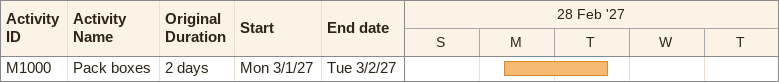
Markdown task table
| ID | Task | Original duration | Start | Finish |
|---|---|---|---|---|
| M1000 | Pack boxes | 2d | 2027-03-01 | 2027-03-02 |
